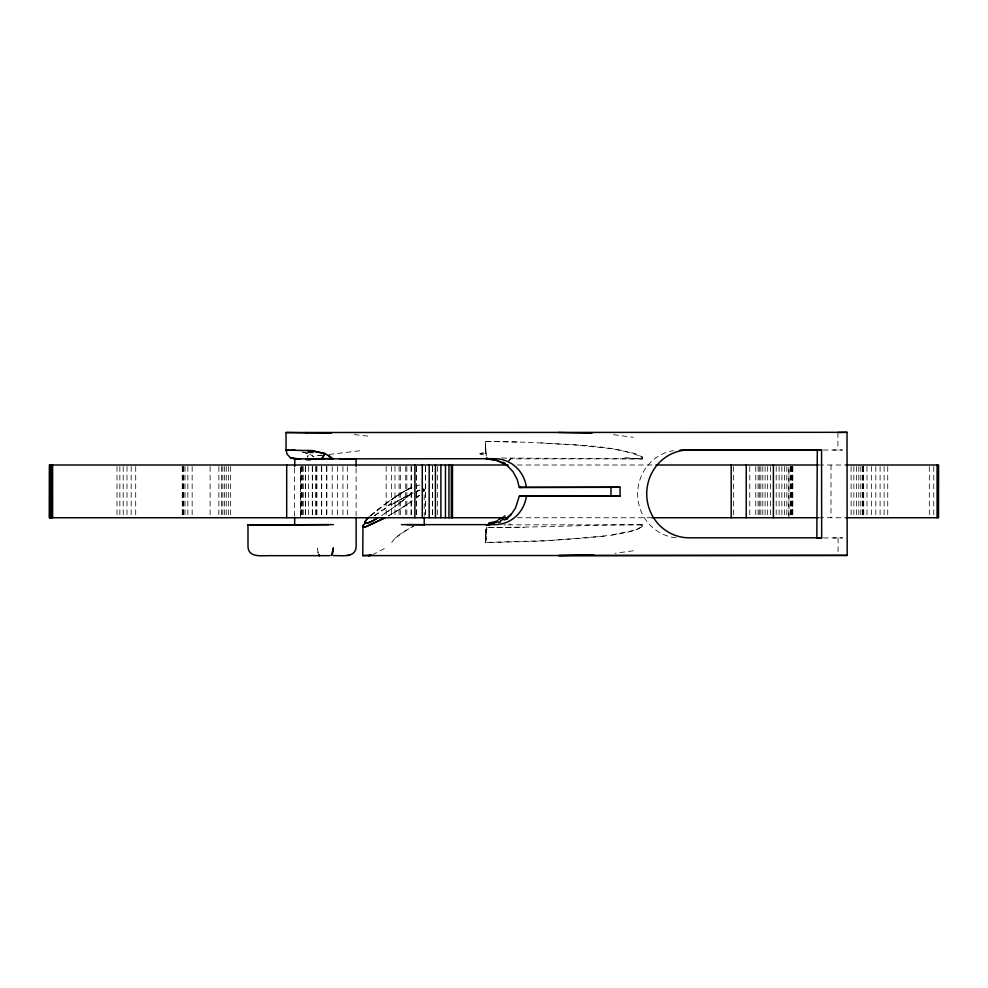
<?xml version="1.0" encoding="UTF-8"?>
<svg xmlns="http://www.w3.org/2000/svg" width="988" height="988" viewBox="0 0 988 988"><rect width="100%" height="100%" fill="white"/><g stroke="black" fill="none" stroke-linecap="round" stroke-linejoin="round"><path stroke-width="0.74" stroke-dasharray="4.94 3.71" d="M486.788 527.654L485.627 542.251L486.108 529.309M485.565 538.546L485.614 534.829M642.324 458.889L642.324 457.086L635.284 453.517L611.98 448.713L572.558 444.674L525.097 442.155M612.103 534.953L635.358 530.111L642.422 526.592L642.41 524.813C590.923 524.665 539.559 527.592 488.023 527.382L486.294 531.211L486.466 533.063A13.499 3.754 -79.5 0 1 486.232 538.818L485.627 542.634L541.066 541.103L588.465 537.744L612.115 535.076L627.689 532.162L635.37 530.148L642.422 526.592L642.398 524.801M486.034 529.63L485.96 532.656M486.022 532.1L486.368 529.296M485.577 537.274L485.713 536.027M486.182 528.975L486.491 527.666M391.705 542.523C396.83 534.891 405.784 530.457 413.725 526.159L410.675 527.629M423.605 491.221L423.877 488.158M416.331 488.405L416.874 485.837L416.257 488.504M423.543 491.357L424.21 490.048A25.503 3.433 -34.7 0 0 423.556 489.369A26.491 3.47 -30.7 0 1 424.198 489.863L424.235 515.65M510.45 458.877L508.944 460.643L510.45 458.877L506.387 458.803M488.01 527.394L524.011 527.37M370.512 515.81L388.235 501.818M370.648 515.687L384.159 504.769M370.142 516.02L380.454 507.56M419.431 495.321L415.973 498.076M419.468 495.309L416.183 497.927M395.41 537.954L407.501 529.432M401.721 501.558L412.712 492.296L399.794 503.028M399.695 503.102L393.965 507.301M383.949 504.893L400.226 493.79L412.12 487.17M386.073 503.361L392.36 498.94M395.805 505.98L381.751 515.477M374.6 515.674L377.614 513.55A43.867 5.224 -30.9 0 1 385.505 508.363L390.84 503.645L387.839 505.535L390.161 504.374L391.334 504.745L397.942 500.867M374.267 515.897L377.218 513.822A41.854 5.483 -30.7 0 1 385.505 508.363L388.951 504.831L391.656 504.559M411.835 501.101L408.822 503.201A43.805 5.224 -30.9 0 1 402.524 507.35L400.869 508.412A43.756 6.286 -30.6 0 1 392.347 513.599L388.667 515.748M410.712 501.892L412.181 500.867M391.693 508.906L381.553 515.6M384.307 548.587L372.982 554.54M398.213 495.062L394.051 497.791L397.769 495.359M394.422 497.544L396.46 496.198M396.151 496.396L406.006 490.344M402.227 492.555L404.166 491.406M393.335 503.559L411.588 493.63M388.259 515.958L391.866 513.884A41.805 5.483 -30.7 0 0 410.712 501.892M395.855 502.077L405.994 496.458M405.907 490.394L412.712 486.812M400.017 499.706L402.054 498.57M407.575 489.468L411.897 487.282M404.043 497.495L413.108 492.913M417.516 490.999L416.158 491.555L419.9 490.11L418.776 490.517M416.393 491.419L420.122 490.023M415.825 485.553L419.999 485.096M483.527 453.023C472.585 454.838 489.9 452.022 481.465 453.183M633.32 550.773L615.055 553.255M359.731 450.775L329.016 454.48M604.261 536.126L548.982 540.597L485.157 542.437A51.08 50.425 88.2 0 1 483.75 542.474M323.101 455.542L317.358 455.567L321.73 455.159M505.782 524.875L503.806 524.937M485.157 542.437L485.627 542.412A17.574 2.803 87.6 0 1 486.405 527.024M501.348 458L641.064 458.889L642.348 458.864L642.324 457.086C610.559 443.958 574.744 445.773 540.93 442.822M823.226 450.034L842.48 449.997L833.069 450.034M823.337 537.954L842.603 537.904L833.193 537.954M317.358 455.567L321.656 455.542M642.336 458.877L510.438 458.877A8.793 1.766 -51.2 0 0 508.944 461.013M517.304 465.002L655.242 465.002M818.657 465.002L845.296 465.002M517.304 517.749L651.277 517.749M818.657 517.749L845.296 517.749M507.844 524.826L642.41 524.813M525.097 442.216L485.491 441.414L485.738 450.17M517.181 441.982L485.491 441.426A17.586 2.791 -87.7 0 0 485.417 446.576M486.047 453.319L484.898 453.677L485.812 453.307L485.479 441.426A17.031 1.161 88.7 0 0 486.096 453.171M625.132 457.679L640.607 458.864A17.537 1.914 -44.8 0 1 642.324 457.086M613.474 434.683L633.172 437.301M354.309 434.584L371.068 436.498M302.452 452.022L308.898 453.788A8.324 1.754 -62.9 0 0 307.54 457.024M302.526 451.998L308.861 453.813A8.793 2.013 -62.3 0 0 307.453 457.111M309.738 454.282L314.011 456.839M312.319 455.789L313.171 456.308M640.693 524.813A17.549 2.038 44.7 0 0 641.545 525.702L642.422 526.592M485.441 446.576L485.503 449.021A17.586 2.791 -87.7 0 0 486.17 455.974M837.91 432.497L837.935 450.083M838.046 537.991L838.071 552.65M356.1 468.065L356.137 515.872M294.585 468.09L294.659 515.637M933.759 466.509L933.759 516.242M929.313 466.509L929.313 516.242M887.73 466.509L887.73 516.242M884.099 466.509L884.099 516.242M880.098 466.509L880.098 516.242M875.825 466.509L875.825 516.242M871.416 466.509L871.416 516.242M866.995 466.509L866.995 517.749M863.611 466.509L863.771 517.749M863.339 466.509L863.339 517.749M862.857 466.509L862.857 516.242M862.339 466.509L862.339 517.749M860.795 466.509L860.795 517.749M858.807 466.509L858.807 517.749M856.46 466.509L856.46 516.242M853.854 466.509L853.854 516.242M851.113 466.509L851.113 516.242M830.994 465.002L830.994 517.749M792.821 466.509L792.821 517.749M792.648 466.509L792.648 517.749M792.5 466.509L792.5 517.749M792.005 466.509L792.005 517.749M791.721 466.509L791.721 516.242M790.906 466.509L790.906 517.749M790.486 466.509L790.486 516.242M788.918 517.749L788.918 466.509L788.832 516.242M786.819 466.509L786.819 516.242M784.472 466.509L784.472 516.242M781.879 466.509L781.879 516.242M779.1 466.509L779.1 516.242M776.21 466.509L776.21 516.242M770.418 466.509L770.418 516.242M767.664 466.509L767.664 516.242M765.107 466.509L765.107 516.242M762.81 466.509L762.81 516.242M760.846 466.509L760.846 517.749M759.266 466.509L759.266 516.242M758.105 466.509L758.105 516.242M755.758 466.509L755.758 516.242M749.769 466.509L749.769 516.242M733.627 466.509L733.627 516.242M437.499 466.509L437.474 517.749M432.596 466.509L432.596 516.242M432.448 466.509L432.448 516.242M425.63 466.509L425.63 516.242M425.42 466.509L425.42 516.242M416.467 466.509L416.467 516.242M416.207 466.509L416.207 516.242M411.329 466.509L411.329 516.242M411.07 466.509L411.07 516.242M406.846 466.509L406.846 516.242M405.722 466.509L405.722 516.242M400.325 466.509L400.325 516.242M399.078 466.509L399.078 516.242M394.99 466.509L394.99 516.242M391.421 466.509L391.421 516.242M386.147 466.509L386.147 516.242M347.319 466.509L347.319 516.242M342.935 466.509L342.935 516.242M337.6 466.509L337.6 516.242M332.203 466.509L332.203 516.242M326.855 466.509L326.855 516.242M326.596 466.509L326.596 516.242M321.705 466.509L321.705 516.242M321.458 466.509L321.458 516.242M316.889 466.509L316.889 516.242M316.654 466.509L316.654 516.242M315.567 466.509L315.567 516.242M312.504 466.509L312.504 516.242M312.294 466.509L312.294 516.242M308.664 466.509L308.491 516.242M305.477 466.509L305.477 516.242M305.329 466.509L305.329 516.242M302.995 466.509L302.995 517.749M302.896 466.509L302.896 516.242M301.303 466.509L301.303 517.749M301.241 466.509L301.241 516.242M300.438 517.749L300.438 466.509L300.426 516.242M230.649 466.509L230.649 516.242M228.339 466.509L228.339 516.242M226.227 466.509L226.227 516.242M224.362 466.509L224.362 516.242M222.806 466.509L222.806 516.242M221.608 466.509L221.608 516.242M218.867 466.509L218.867 517.749M210.111 466.509L210.111 516.242M192.154 466.509L192.154 516.242M187.831 466.509L187.831 516.242M185.003 466.509L185.003 517.749M183.731 466.509L183.731 517.749M183.113 466.509L183.113 517.749M182.459 466.509L182.459 516.242M182.249 466.509L182.249 517.749M135.702 466.509L135.702 516.242M131.182 466.509L131.182 516.242M126.995 466.509L126.995 516.242M123.204 466.509L123.204 516.242M119.857 466.509L119.857 516.242M117.016 466.509L117.016 516.242M676.15 537.805A43.954 42.459 88.9 0 1 637.655 495.42A43.954 42.459 88.9 0 1 673.396 450.627M510.512 524.826A8.781 1.84 51 0 1 509.722 523.739M485.763 450.022A23.416 3.273 -89.8 0 0 486.071 453.171A16.87 2.001 85.7 0 0 486.812 456.308M394.879 497.236L391.94 499.224L394.879 497.236M403.363 491.876L400.226 493.79L403.363 491.876M483.527 454.813L480.254 453.887L483.577 454.826M318.148 553.119L317.494 548.291A8.793 2.272 -90 0 0 318.148 553.119"/><path stroke-width="1.48" d="M370.018 555.54L368.623 555.676L371.587 555.17L362.757 555.602L362.979 525.678M385.036 517.774L365.893 526.653A26.404 3.458 -30.7 0 1 362.744 526.641L364.078 524.27M363.263 525.221L364.152 524.159M369.265 516.971C358.409 526.814 370.475 522.961 375.983 518.922M368.166 518.045C357.952 528.605 374.464 520.355 377.824 517.86M507.289 517.922L511.228 514.378L507.128 518.181L511.833 513.464L515.514 507.98L519.317 496.198L620.094 496.062L620.081 487.269L519.552 487.405M507.19 518.132L507.573 517.823A8.781 1.84 51 0 0 507.227 519.194M505.98 519.009L504.288 520.071M384.74 517.922L367.413 526.172A25.589 4.051 -34.4 0 1 363.917 527.049L363.485 527.061A25.552 3.433 -34.7 0 1 362.72 526.468M488.541 524.739L488.257 524.751A33.777 33.58 87.4 0 1 486.059 524.801A46.745 46.288 -53.6 0 0 487.714 524.801L488.48 524.801M333.327 555.639C341.206 555.207 355.458 558.479 356.162 546.722L356.137 517.416M500.694 521.874L498.767 522.615M489.159 525.097L487.516 524.838A17.599 2.803 87.6 0 0 487.208 525.11M330.017 555.651L269.798 555.664C262.166 555.454 248.593 558.121 248 546.809L247.976 524.838L333.376 524.64M328.621 524.64L294.683 524.838L294.659 517.169M816.718 450.009L821.559 449.911L821.67 537.818L816.829 537.929L817.298 450.022M347.307 555.54L349.703 555.231M488.257 524.727L493.864 523.973M362.757 555.602L847.173 555.404L847.012 432.324L286.038 432.509L286.051 450.108L287.162 454.332L290.423 457.679L294.832 458.914M287.063 450.158L286.051 450.108L309.652 450.602L324.768 453.492A8.67 2.001 -62.8 0 1 321.718 458.679L326.411 458.543M487.529 524.826L488.949 524.714M339.539 458.704L356.088 458.815L356.1 466.521M593.665 554.75L558.665 555.577L847.173 555.404M300.562 458.778L298.549 458.803M423.543 524.776L424.247 524.751L424.235 517.169M297.697 458.803L290.484 457.629L294.56 458.889L494.778 458.704A32.974 31.851 88.9 0 1 526.382 487.269M286.557 450.071L289.817 450.022M519.565 496.198L620.094 496.062M837.91 432.497L847.012 432.324M494.79 459.84L488.727 458.975A33.765 33.58 87.4 0 0 485.985 458.864L497.199 460.482L507.128 465.471L513.007 471.721L517.156 479.279L519.268 487.417L620.081 487.269M297.487 458.827L298.771 458.815M291.843 450.009L294.091 450.022M821.559 449.911L689.142 449.911A43.954 42.459 88.9 0 0 646.732 493.864A43.954 42.459 88.9 0 0 689.254 537.818L821.67 537.818M680.04 450.083L818.002 450.083M508.067 465.002L49.4 465.002L49.4 517.749L508.326 517.749M655.896 465.002L818.188 465.002M845.913 465.002L938.6 465.002L938.526 517.749L845.913 517.749M651.87 517.749L818.188 517.749M401.449 524.64L494.865 524.64A32.974 31.851 88.9 0 0 526.394 496.062M294.844 524.937L247.976 524.838M406.933 524.64L424.247 524.751M331.462 433.213L286.038 432.509M521.269 496.223L522.232 496.235M521.256 487.442L519.453 487.417M558.504 432.497L591.997 433.263M305.49 432.633L306.317 432.633M520.466 496.223L519.466 496.211M307.157 432.645L307.997 432.658M327.559 458.543L333.289 458.691L330.992 458.617M305.551 458.741L320.779 458.679M491.369 458.975L488.937 458.938A8.793 1.445 -85.7 0 1 488.727 458.975M294.943 458.877L294.572 466.558M332.141 458.654L333.289 458.691L329.757 458.062M355.371 458.778L356.088 458.815M488.171 458.926L486.664 457.703M307.305 450.454L310.825 450.75M314.419 451.17L324.793 453.517A8.793 2.013 -62.3 0 1 321.68 458.716M495.26 460L502.892 462.804M325.657 453.986L331.61 457.605M328.251 455.48L329.943 456.53M507.128 465.471L507.511 465.768A8.781 1.778 -51.1 0 1 507.054 465.027M610.979 487.442L610.992 496.235M937.093 465.002L937.093 517.749M773.406 465.002L773.406 517.749M746.224 465.002L746.224 517.749M731.194 465.002L731.194 517.749M452.504 465.002L452.467 517.749M451.318 465.002L451.318 517.749M448.947 465.002L448.947 517.749M445.452 465.002L445.452 517.749M440.907 465.002L440.907 517.749M435.436 465.002L435.436 517.749M429.175 465.002L429.175 517.749M422.271 465.002L422.271 517.749M414.898 465.002L414.898 517.749M286.693 465.002L286.693 517.749M52.623 465.002L52.623 517.749M51.623 465.002L51.623 517.749M50.796 465.002L50.796 517.749M50.153 465.002L50.153 517.749M49.696 465.002L49.561 517.749M307.774 452.319A30.554 1.124 2.6 0 1 312.986 452.516M310.664 450.442A29.825 8.596 8.9 0 1 314.369 450.861M306.539 459.815A23.095 1.704 3.7 0 1 310.454 459.914M293.053 450.145A35.679 0.63 1.3 0 1 295.227 450.145M507.301 518.206A13.77 7.089 -31.3 0 1 506.066 519.108M503.707 519.058A23.984 17.562 -30.7 0 1 500.336 520.762M505.14 515.884A21.736 12.313 -30.6 0 1 498.372 519.577M497.693 520.725A36.05 31.332 -37.1 0 1 488.899 522.887M498.026 521.701A34.926 29.418 -33.9 0 1 493.765 522.911M493.728 523.047A41.212 37.779 -43.7 0 1 488.788 523.85M503.164 462.248A20.921 16.141 30.4 0 1 505.411 463.533M318.716 554.725A8.793 2.272 -90 0 0 319.754 555.664A8.793 2.272 90 0 1 318.618 554.515M333.376 547.994L331.486 555.33A8.793 2.272 -90 0 0 333.376 547.994"/></g></svg>
